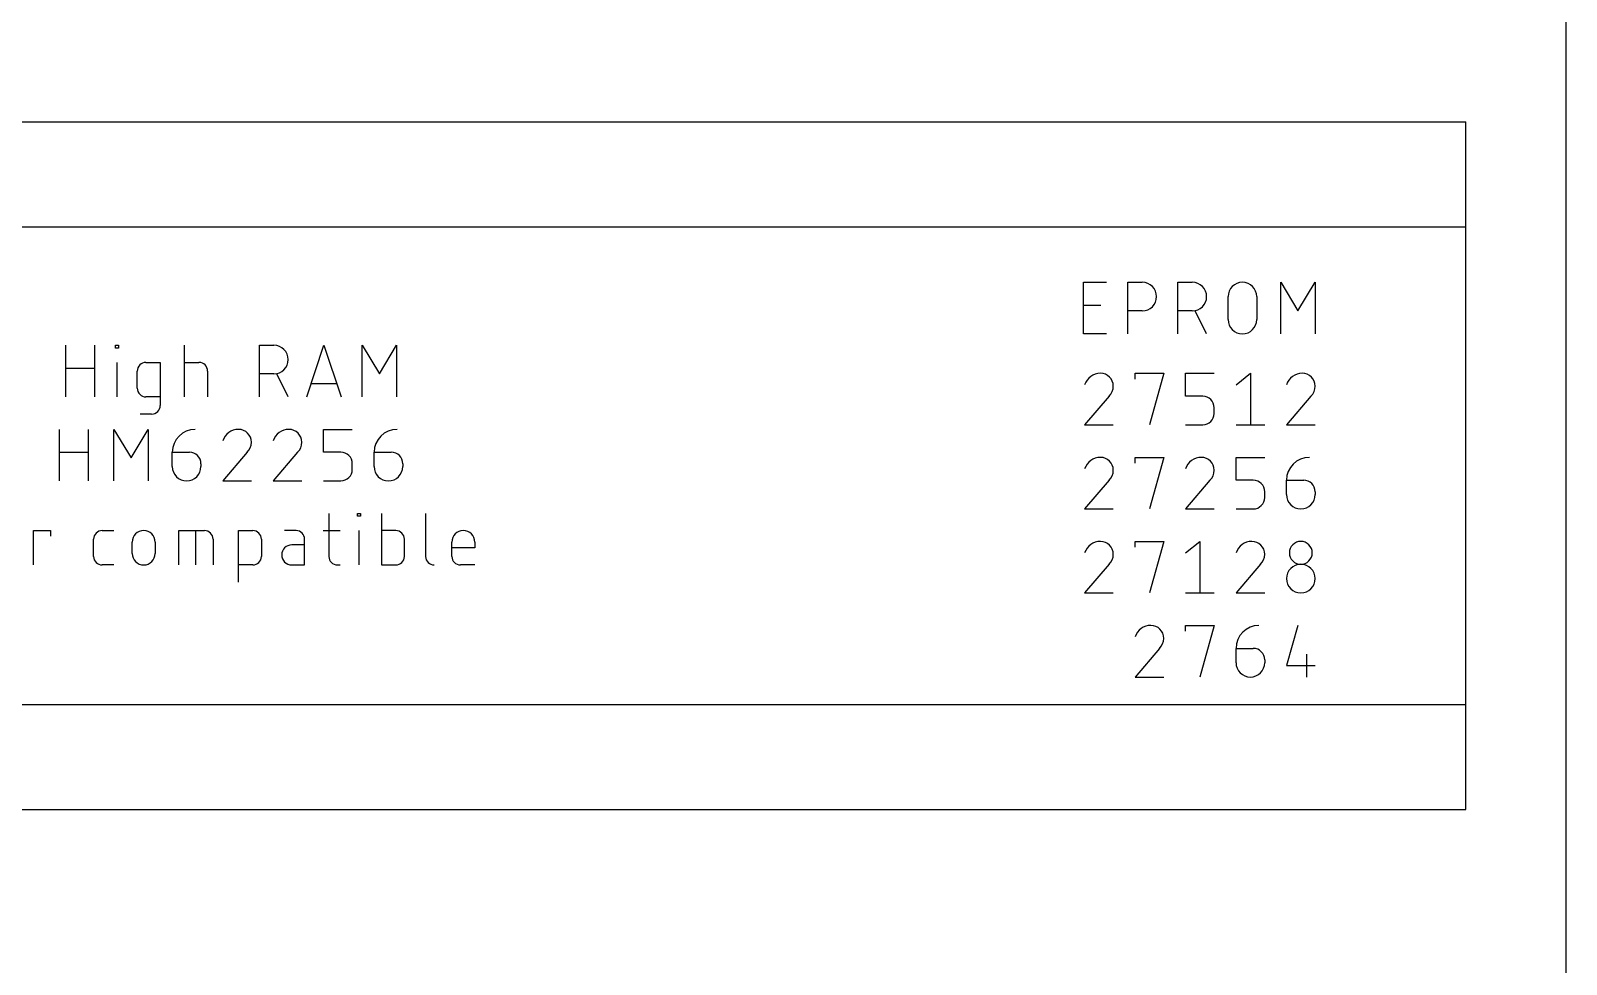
# Model space of a CAD drawing. Extents: x 0 to 102, y 0 to 103.
# Drawn here: x 67.21 to 102, y 21.16 to 42.32 of the extents above; entities that cross this region are included whole.
import ezdxf

# ---------------------------------------------------------------- set-up
doc = ezdxf.new("R2010")
doc.units = 0
doc.layers.add('20', color=30, linetype='CONTINUOUS')
doc.layers.add('21', color=253, linetype='CONTINUOUS')

msp = doc.modelspace()

# ---------------------------------------------------------------- linework, layer by layer
at = {"layer": '20'}
msp.add_line((102, 11), (102, 70), dxfattribs=at)
at = {"layer": '21'}
for p, q in [((64.4207, 40.259), (99.7268, 40.259)), ((99.7268, 27.051), (99.7268, 40.259)), ((64.4207, 37.8777), (99.7268, 37.8777)), ((99.7268, 24.6698), (99.7268, 37.8777)), ((91.0648, 35.452), (91.0648, 36.6205)), ((91.0648, 36.6205), (91.5841, 36.6205)), ((92.0701, 35.452), (92.0701, 36.6205)), ((92.0701, 36.6205), (92.3946, 36.6205)), ((93.2035, 35.452), (93.2035, 36.6205)), ((93.2035, 36.6205), (93.5281, 36.6205)), ((95.5315, 35.452), (95.5315, 36.6205)), ((95.5315, 36.6205), (95.921, 35.9713)), ((95.921, 35.9713), (96.3105, 36.6205)), ((96.3105, 36.6205), (96.3105, 35.452)), ((94.3391, 35.7766), (94.3391, 36.2959)), ((94.9882, 36.2959), (94.9882, 35.7766)), ((91.0648, 36.1012), (91.4543, 36.1012)), ((92.3946, 35.9713), (92.0701, 35.9713)), ((93.5281, 35.9713), (93.2035, 35.9713)), ((93.8526, 35.452), (93.593, 35.9713)), ((68.0071, 34.0233), (68.0071, 35.1917)), ((68.6562, 35.1917), (68.6562, 34.0233)), ((69.1374, 35.1268), (69.1374, 35.1917)), ((69.1374, 35.1917), (69.2023, 35.1917)), ((69.2023, 35.1917), (69.2023, 35.1268)), ((70.7009, 34.0233), (70.7009, 35.1917)), ((72.3959, 34.0233), (72.3959, 35.1917)), ((72.3959, 35.1917), (72.7205, 35.1917)), ((73.4667, 34.0233), (73.8561, 35.1917)), ((73.8561, 35.1917), (74.2456, 34.0233)), ((74.724, 34.0233), (74.724, 35.1917)), ((74.724, 35.1917), (75.1134, 34.5426)), ((75.1134, 34.5426), (75.5029, 35.1917)), ((75.5029, 35.1917), (75.5029, 34.0233)), ((91.5841, 35.452), (91.0648, 35.452)), ((69.2023, 35.1268), (69.1374, 35.1268)), ((69.1698, 34.0233), (69.1698, 34.8022)), ((69.8229, 34.8022), (70.1475, 34.8022)), ((70.1475, 34.8022), (70.1475, 33.8286)), ((70.7009, 34.8022), (71.0255, 34.8022)), ((68.0071, 34.6724), (68.6562, 34.6724)), ((69.6282, 34.218), (69.6282, 34.6075)), ((71.2202, 34.6075), (71.2202, 34.0233)), ((72.7205, 34.5426), (72.3959, 34.5426)), ((73.0451, 34.0233), (72.7854, 34.5426)), ((92.2324, 34.4269), (92.2324, 34.5567)), ((92.2324, 34.5567), (92.8815, 34.5567)), ((92.8815, 34.5567), (92.5569, 33.3883)), ((93.3753, 34.0374), (93.3753, 34.5567)), ((93.3753, 34.5567), (94.0245, 34.5567)), ((94.5183, 34.2971), (94.8429, 34.5567)), ((94.8429, 34.5567), (94.8429, 33.3883)), ((74.1482, 34.3154), (73.564, 34.3154)), ((70.1475, 34.0233), (69.8229, 34.0233)), ((91.6411, 34.0374), (91.0894, 33.3883)), ((93.7648, 34.0374), (93.3753, 34.0374)), ((94.0245, 33.6479), (94.0245, 33.7778)), ((96.2131, 34.0374), (95.6613, 33.3883)), ((69.9528, 33.6338), (69.6931, 33.6338)), ((67.8681, 32.1183), (67.8681, 33.2867)), ((68.5172, 33.2867), (68.5172, 32.1183)), ((69.0986, 32.1183), (69.0986, 33.2867)), ((69.0986, 33.2867), (69.4881, 32.6376)), ((69.4881, 32.6376), (69.8775, 33.2867)), ((69.8775, 33.2867), (69.8775, 32.1183)), ((73.8498, 32.7674), (73.8498, 33.2867)), ((73.8498, 33.2867), (74.4989, 33.2867)), ((91.0894, 33.3883), (91.7385, 33.3883)), ((93.3753, 33.3883), (93.7648, 33.3883)), ((94.5183, 33.3883), (95.1675, 33.3883)), ((95.6613, 33.3883), (96.3105, 33.3883)), ((67.8681, 32.7674), (68.5172, 32.7674)), ((70.4208, 32.7674), (70.8103, 32.7674)), ((70.4208, 32.4429), (70.4208, 32.7674)), ((72.1155, 32.7674), (71.5638, 32.1183)), ((73.2585, 32.7674), (72.7068, 32.1183)), ((74.2393, 32.7674), (73.8498, 32.7674)), ((74.9928, 32.7674), (75.3823, 32.7674)), ((74.9928, 32.4429), (74.9928, 32.7674)), ((71.0699, 32.5078), (71.0699, 32.4429)), ((74.4989, 32.3779), (74.4989, 32.5078)), ((75.6419, 32.5078), (75.6419, 32.4429)), ((92.2324, 32.5219), (92.2324, 32.6517)), ((92.2324, 32.6517), (92.8815, 32.6517)), ((92.8815, 32.6517), (92.5569, 31.4833)), ((94.5183, 32.1324), (94.5183, 32.6517)), ((94.5183, 32.6517), (95.1675, 32.6517)), ((71.5638, 32.1183), (72.2129, 32.1183)), ((72.7068, 32.1183), (73.3559, 32.1183)), ((73.8498, 32.1183), (74.2393, 32.1183)), ((91.6411, 32.1324), (91.0894, 31.4833)), ((93.9271, 32.1324), (93.3753, 31.4833)), ((94.9078, 32.1324), (94.5183, 32.1324)), ((95.6613, 32.1324), (96.0508, 32.1324)), ((95.6613, 31.8079), (95.6613, 32.1324)), ((95.1675, 31.7429), (95.1675, 31.8728)), ((96.3105, 31.8728), (96.3105, 31.8079)), ((73.9669, 31.3817), (73.9669, 30.408)), ((74.6181, 31.3168), (74.6181, 31.3817)), ((74.6181, 31.3817), (74.6831, 31.3817)), ((74.6831, 31.3168), (74.6181, 31.3168)), ((74.6831, 31.3817), (74.6831, 31.3168)), ((75.1588, 31.3817), (75.1588, 30.2133)), ((76.1585, 31.3817), (76.1585, 30.408)), ((91.0894, 31.4833), (91.7385, 31.4833)), ((93.3753, 31.4833), (94.0245, 31.4833)), ((94.5183, 31.4833), (94.9078, 31.4833)), ((67.2729, 30.2133), (67.2729, 30.9922)), ((67.2729, 30.9922), (67.6624, 30.9922)), ((67.6624, 30.9922), (67.6624, 30.8624)), ((68.8339, 30.9922), (69.0936, 30.9922)), ((70.5654, 30.2133), (70.5654, 30.9922)), ((70.5654, 30.9922), (71.1496, 30.9922)), ((70.9549, 30.2133), (70.9549, 30.9922)), ((71.9204, 29.8238), (71.9204, 30.9922)), ((71.9204, 30.9922), (72.2449, 30.9922)), ((73.2237, 30.9922), (72.9641, 30.9922)), ((73.837, 30.9922), (74.2265, 30.9922)), ((74.6506, 30.2133), (74.6506, 30.9922)), ((75.4834, 30.9922), (75.1588, 30.9922)), ((68.6392, 30.408), (68.6392, 30.7975)), ((69.5142, 30.4729), (69.5142, 30.7326)), ((70.0335, 30.7326), (70.0335, 30.4729)), ((71.3444, 30.7975), (71.3444, 30.2133)), ((72.4396, 30.7975), (72.4396, 30.408)), ((73.4185, 30.6677), (73.1264, 30.6677)), ((73.4185, 30.2133), (73.4185, 30.7975)), ((75.6781, 30.408), (75.6781, 30.7975)), ((76.7531, 30.408), (76.7531, 30.7326)), ((77.2724, 30.7326), (77.2724, 30.6028)), ((92.2324, 30.6169), (92.2324, 30.7467)), ((92.2324, 30.7467), (92.8815, 30.7467)), ((92.8815, 30.7467), (92.5569, 29.5783)), ((93.3753, 30.4871), (93.6999, 30.7467)), ((93.6999, 30.7467), (93.6999, 29.5783)), ((77.2724, 30.6028), (76.7531, 30.6028)), ((69.0936, 30.2133), (68.8339, 30.2133)), ((72.2449, 30.2133), (71.9204, 30.2133)), ((73.1264, 30.2133), (73.4185, 30.2133)), ((74.1616, 30.2133), (74.2265, 30.2133)), ((75.1588, 30.2133), (75.4834, 30.2133)), ((77.2724, 30.2133), (76.9479, 30.2133)), ((91.6411, 30.2274), (91.0894, 29.5783)), ((95.0701, 30.2274), (94.5183, 29.5783)), ((91.0894, 29.5783), (91.7385, 29.5783)), ((93.3753, 29.5783), (94.0245, 29.5783)), ((94.5183, 29.5783), (95.1675, 29.5783)), ((93.3753, 28.7119), (93.3753, 28.8417)), ((93.3753, 28.8417), (94.0245, 28.8417)), ((94.0245, 28.8417), (93.6999, 27.6733)), ((95.921, 28.8417), (95.6613, 27.9329)), ((92.7841, 28.3224), (92.2324, 27.6733)), ((94.5183, 28.3224), (94.9078, 28.3224)), ((94.5183, 27.9979), (94.5183, 28.3224)), ((96.1157, 28.1926), (96.1157, 27.6733)), ((95.1675, 28.0628), (95.1675, 27.9979)), ((95.6613, 27.9329), (96.3105, 27.9329)), ((92.2324, 27.6733), (92.8815, 27.6733)), ((64.4207, 27.051), (99.7268, 27.051)), ((64.4207, 24.6698), (99.7268, 24.6698))]:
    msp.add_line(p, q, dxfattribs=at)
for centre, radius, start, end in [((92.3946, 36.2959), 0.3246, 270, 90), ((93.5281, 36.2959), 0.3246, 270, 90), ((94.6637, 36.2959), 0.3246, 0, 180), ((94.6637, 35.7766), 0.3246, 180, 0), ((72.7205, 34.8671), 0.3246, 270, 90), ((69.8229, 34.6075), 0.1947, 90, 180), ((71.0255, 34.6075), 0.1947, 0.0009, 90), ((91.4464, 34.1814), 0.3753, 90.0001, 162.0549), ((91.4464, 34.2646), 0.2921, 0, 90), ((96.0183, 34.1814), 0.3753, 90.0001, 162.0549), ((96.0183, 34.2646), 0.2921, 0, 90), ((69.8229, 34.218), 0.1947, 180, 270), ((91.4247, 34.2646), 0.3138, 313.604, 359.9996), ((95.9967, 34.2646), 0.3138, 313.604, 359.9996), ((69.9528, 33.8286), 0.1947, 270.0009, 0), ((93.7648, 33.7778), 0.2596, 0, 90), ((93.7648, 33.6479), 0.2596, 270, 0), ((70.9401, 32.7674), 0.5193, 90.0003, 180), ((71.9208, 32.9114), 0.3753, 90.0001, 162.0549), ((71.9208, 32.9946), 0.2921, 0, 90), ((73.0638, 32.9114), 0.3753, 90.0001, 162.0549), ((73.0638, 32.9946), 0.2921, 0, 90), ((75.5121, 32.7674), 0.5193, 90.0003, 180), ((70.8103, 32.5078), 0.2596, 0, 90), ((71.8992, 32.9946), 0.3138, 313.604, 359.9996), ((73.0422, 32.9946), 0.3138, 313.604, 359.9996), ((74.2393, 32.5078), 0.2596, 0, 90), ((75.3823, 32.5078), 0.2596, 0, 90), ((70.7454, 32.4429), 0.3246, 180, 0), ((74.2393, 32.3779), 0.2596, 270, 0), ((75.3173, 32.4429), 0.3246, 180, 0), ((91.4464, 32.2764), 0.3753, 90.0001, 162.0549), ((91.4464, 32.3596), 0.2921, 0, 90), ((91.4247, 32.3596), 0.3138, 313.604, 359.9996), ((93.7324, 32.2764), 0.3753, 90.0001, 162.0549), ((93.7324, 32.3596), 0.2921, 0, 90), ((93.7107, 32.3596), 0.3138, 313.604, 359.9996), ((96.1806, 32.1324), 0.5193, 90.0003, 180), ((94.9078, 31.8728), 0.2596, 0, 90), ((96.0508, 31.8728), 0.2596, 0, 90), ((94.9078, 31.7429), 0.2596, 270, 0), ((95.9859, 31.8079), 0.3246, 180, 0), ((68.8339, 30.7975), 0.1947, 90, 180), ((69.7738, 30.7326), 0.2596, 0, 180), ((71.1496, 30.7975), 0.1947, 0, 90), ((72.2449, 30.7975), 0.1947, 0.0009, 90), ((73.2237, 30.7975), 0.1947, 0, 90), ((75.4834, 30.7975), 0.1947, 0, 90), ((77.0128, 30.7326), 0.2596, 0, 180), ((73.1264, 30.4405), 0.2272, 90, 270), ((91.4464, 30.3714), 0.3753, 90.0001, 162.0549), ((91.4464, 30.4546), 0.2921, 0, 90), ((94.8754, 30.3714), 0.3753, 90.0001, 162.0549), ((94.8754, 30.4546), 0.2921, 0, 90), ((95.9859, 30.4871), 0.2596, 0, 180), ((68.8339, 30.408), 0.1947, 180, 270), ((69.7738, 30.4729), 0.2596, 180, 0), ((72.2449, 30.408), 0.1947, 270, 0), ((74.1616, 30.408), 0.1947, 180, 270), ((75.4834, 30.408), 0.1947, 270, 359.9991), ((76.3532, 30.408), 0.1947, 180, 270), ((76.9479, 30.408), 0.1947, 180, 270), ((91.4247, 30.4546), 0.3138, 313.604, 359.9996), ((94.8537, 30.4546), 0.3138, 313.604, 359.9996), ((95.9859, 30.4871), 0.2596, 180, 0), ((95.9859, 29.9029), 0.3246, 0, 180), ((95.9859, 29.9029), 0.3246, 180, 0), ((92.5894, 28.4664), 0.3753, 90.0001, 162.0549), ((92.5894, 28.5496), 0.2921, 0, 90), ((92.5677, 28.5496), 0.3138, 313.604, 359.9996), ((95.0376, 28.3224), 0.5193, 90.0003, 180), ((94.9078, 28.0628), 0.2596, 0, 90), ((94.8429, 27.9979), 0.3246, 180, 0)]:
    msp.add_arc(centre, radius, start, end, dxfattribs=at)

doc.saveas('drawing.dxf')
